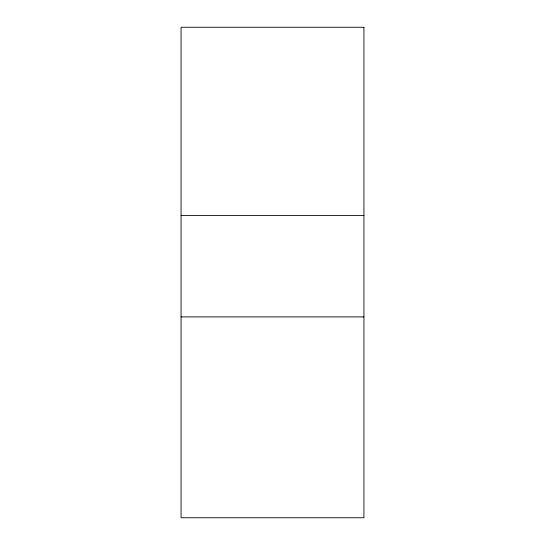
<?xml version="1.0" encoding="UTF-8"?>
<svg xmlns="http://www.w3.org/2000/svg" width="545" height="545" viewBox="0 0 545 545"><rect width="100%" height="100%" fill="white"/><g stroke="black" fill="none" stroke-linecap="round" stroke-linejoin="round"><path stroke-width="0.82" d="M181.063 215.418L363.937 215.418M181.063 316.897L363.937 316.897M363.937 27.25L181.063 27.25L181.063 517.75L363.937 517.75L363.937 27.25"/></g></svg>
